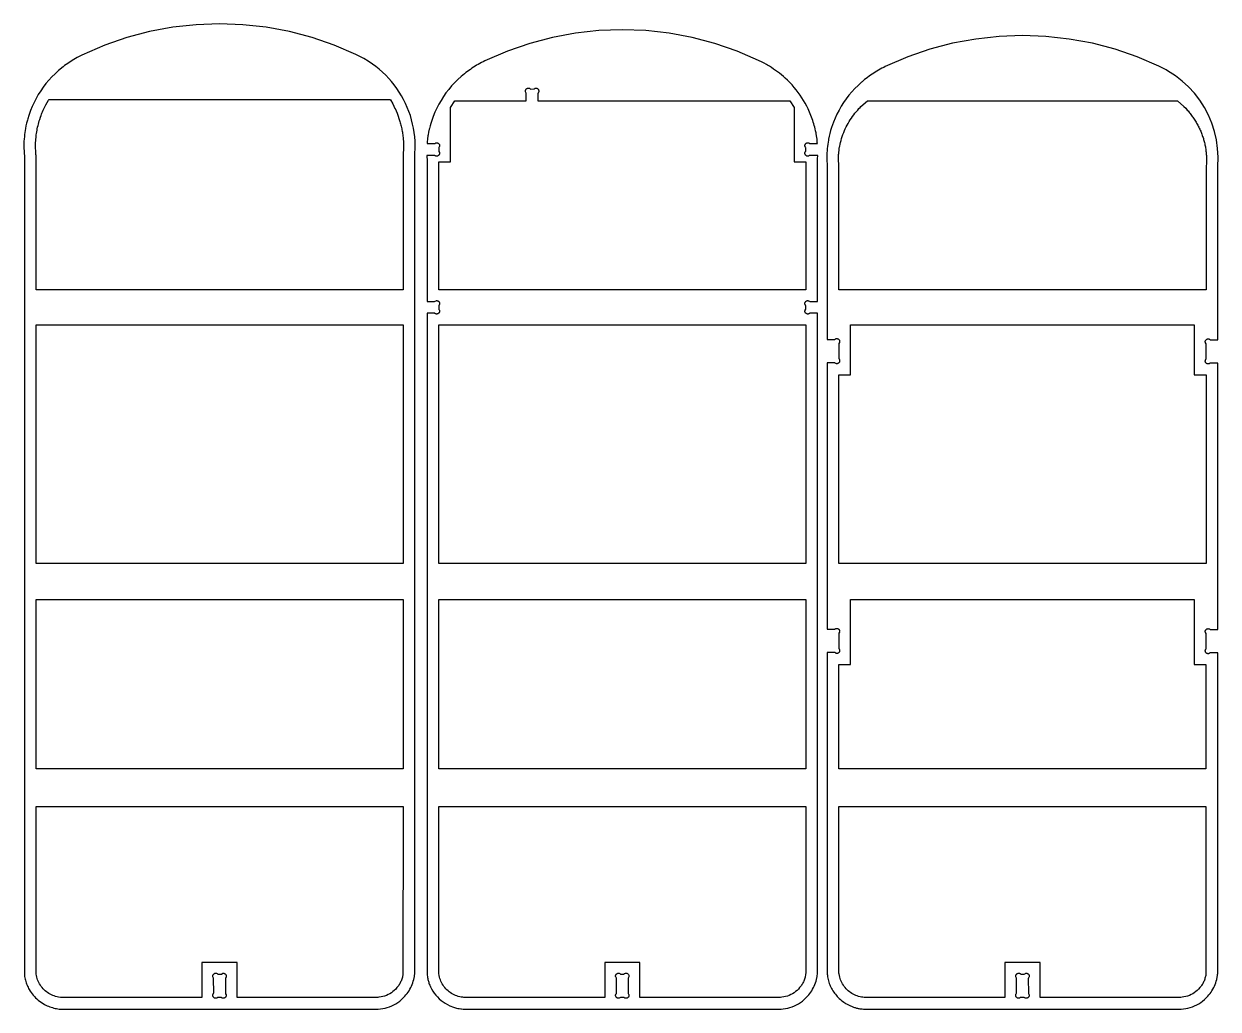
# Model space of a CAD drawing. Extents: x 104.9 to 190.6, y -82.9 to -13.6.
# Drawn here: x 165.07 to 190.56, y -82.93 to -61.9 of the extents above; entities that cross this region are included whole.
import ezdxf

# ---------------------------------------------------------------- set-up
doc = ezdxf.new("R2010")
doc.units = 0
doc.layers.add('SECTIONCUTEDGES', color=18, linetype='CONTINUOUS')

msp = doc.modelspace()

# ---------------------------------------------------------------- linework, layer by layer
at = {"layer": 'SECTIONCUTEDGES'}
for points in [[(165.675, -82.902), (165.703, -82.91), (165.732, -82.917), (165.762, -82.923), (165.791, -82.927), (165.821, -82.931), (165.852, -82.933), (172.631, -82.933), (172.676, -82.929), (172.726, -82.922), (172.775, -82.912), (172.823, -82.898), (172.87, -82.882), (172.917, -82.863), (172.962, -82.842), (173.005, -82.817), (173.048, -82.79), (173.088, -82.761), (173.127, -82.729), (173.163, -82.695), (173.198, -82.659), (173.222, -82.63), (173.245, -82.601), (173.267, -82.571), (173.287, -82.54), (173.306, -82.508), (173.323, -82.475), (173.339, -82.441), (173.354, -82.407), (173.367, -82.372), (173.378, -82.336), (173.388, -82.3), (173.401, -82.239), (173.404, -82.219), (173.408, -82.181), (173.409, -64.711), (173.411, -64.656), (173.417, -64.572), (173.418, -64.526), (173.418, -64.498), (173.415, -64.405), (173.408, -64.313), (173.397, -64.221), (173.382, -64.129), (173.364, -64.039), (173.341, -63.949), (173.315, -63.86), (173.284, -63.772), (173.25, -63.686), (173.213, -63.601), (173.171, -63.518), (173.127, -63.437), (173.078, -63.358), (173.027, -63.281), (172.972, -63.206), (172.914, -63.134), (172.853, -63.064), (172.789, -62.997), (172.722, -62.933), (172.652, -62.871), (172.58, -62.813), (172.505, -62.758), (172.417, -62.699), (172.321, -62.641), (172.282, -62.62), (172.222, -62.589), (172.152, -62.555), (171.691, -62.358), (171.218, -62.195), (170.733, -62.067), (170.24, -61.975), (169.742, -61.92), (169.242, -61.901), (168.741, -61.92), (168.243, -61.975), (167.75, -62.067), (167.265, -62.195), (166.792, -62.358), (166.303, -62.569), (166.246, -62.598), (166.202, -62.622), (166.167, -62.641), (166.133, -62.661), (166.099, -62.682), (166.066, -62.703), (166.032, -62.725), (166, -62.747), (165.967, -62.77), (165.935, -62.793), (165.904, -62.817), (165.872, -62.842), (165.834, -62.873), (165.804, -62.899), (165.731, -62.965), (165.663, -63.032), (165.598, -63.102), (165.537, -63.175), (165.479, -63.251), (165.424, -63.329), (165.373, -63.41), (165.326, -63.492), (165.282, -63.577), (165.242, -63.664), (165.206, -63.752), (165.169, -63.857), (165.147, -63.93), (165.139, -63.96), (165.124, -64.02), (165.11, -64.081), (165.1, -64.133), (165.092, -64.177), (165.086, -64.222), (165.08, -64.266), (165.075, -64.311), (165.071, -64.356), (165.067, -64.413), (165.066, -64.447), (165.065, -64.505), (165.066, -64.559), (165.069, -64.61), (165.073, -64.669), (165.075, -64.72), (165.075, -82.181), (165.076, -82.198), (165.078, -82.213), (165.081, -82.239), (165.086, -82.266), (165.091, -82.292), (165.098, -82.318), (165.105, -82.344), (165.113, -82.369), (165.122, -82.394), (165.132, -82.419), (165.142, -82.444), (165.154, -82.468), (165.166, -82.492), (165.179, -82.515), (165.199, -82.547), (165.219, -82.578), (165.242, -82.608), (165.265, -82.637), (165.29, -82.665), (165.316, -82.692), (165.343, -82.717), (165.372, -82.742), (165.401, -82.765), (165.431, -82.787), (165.463, -82.808), (165.495, -82.827), (165.521, -82.841), (165.535, -82.848), (165.562, -82.861), (165.59, -82.873), (165.618, -82.884), (165.646, -82.894)], [(174.297, -82.91), (174.33, -82.917), (174.358, -82.922), (174.395, -82.928), (174.405, -82.929), (174.442, -82.933), (174.448, -82.933), (181.228, -82.933), (181.273, -82.929), (181.322, -82.922), (181.371, -82.912), (181.419, -82.898), (181.467, -82.882), (181.513, -82.863), (181.558, -82.842), (181.602, -82.817), (181.644, -82.79), (181.685, -82.761), (181.723, -82.729), (181.76, -82.695), (181.794, -82.659), (181.819, -82.63), (181.842, -82.601), (181.863, -82.571), (181.883, -82.54), (181.902, -82.508), (181.92, -82.475), (181.936, -82.441), (181.95, -82.407), (181.963, -82.372), (181.975, -82.336), (181.984, -82.3), (181.997, -82.239), (182.001, -82.214), (182.005, -82.187), (182.005, -82.181), (182.005, -68.076), (182.005, -68.076), (181.844, -68.077), (181.842, -68.077), (181.841, -68.079), (181.837, -68.083), (181.831, -68.086), (181.828, -68.088), (181.822, -68.091), (181.816, -68.093), (181.813, -68.094), (181.806, -68.095), (181.799, -68.095), (181.796, -68.095), (181.789, -68.094), (181.782, -68.092), (181.776, -68.09), (181.77, -68.087), (181.767, -68.085), (181.76, -68.08), (181.757, -68.077), (181.753, -68.074), (181.751, -68.07), (181.748, -68.067), (181.745, -68.063), (181.743, -68.059), (181.741, -68.054), (181.74, -68.05), (181.739, -68.046), (181.738, -68.041), (181.737, -68.037), (181.737, -68.032), (181.738, -68.026), (181.738, -68.024), (181.74, -68.018), (181.743, -68.012), (181.754, -67.992), (181.756, -67.988), (181.756, -67.915), (181.755, -67.913), (181.753, -67.912), (181.749, -67.907), (181.747, -67.905), (181.744, -67.9), (181.743, -67.897), (181.74, -67.889), (181.739, -67.883), (181.738, -67.874), (181.738, -67.865), (181.739, -67.859), (181.74, -67.853), (181.742, -67.848), (181.745, -67.842), (181.748, -67.837), (181.751, -67.832), (181.755, -67.828), (181.759, -67.824), (181.764, -67.82), (181.769, -67.817), (181.774, -67.814), (181.78, -67.812), (181.788, -67.81), (181.791, -67.809), (181.797, -67.809), (181.802, -67.809), (181.808, -67.81), (181.814, -67.812), (181.835, -67.823), (181.843, -67.827), (182.005, -67.827), (182.005, -67.827), (182.005, -64.816), (182.007, -64.782), (182.011, -64.708), (181.843, -64.708), (181.837, -64.71), (181.814, -64.722), (181.808, -64.724), (181.802, -64.725), (181.8, -64.726), (181.794, -64.726), (181.788, -64.725), (181.78, -64.723), (181.774, -64.72), (181.769, -64.718), (181.764, -64.714), (181.759, -64.711), (181.755, -64.707), (181.751, -64.702), (181.748, -64.697), (181.745, -64.692), (181.742, -64.687), (181.74, -64.681), (181.738, -64.672), (181.738, -64.663), (181.738, -64.657), (181.739, -64.648), (181.742, -64.639), (181.743, -64.636), (181.746, -64.631), (181.751, -64.625), (181.755, -64.62), (181.756, -64.619), (181.755, -64.545), (181.753, -64.539), (181.742, -64.521), (181.74, -64.515), (181.738, -64.511), (181.737, -64.504), (181.737, -64.5), (181.738, -64.493), (181.739, -64.489), (181.74, -64.484), (181.742, -64.48), (181.743, -64.476), (181.745, -64.472), (181.748, -64.468), (181.751, -64.464), (181.754, -64.461), (181.757, -64.457), (181.76, -64.454), (181.764, -64.451), (181.77, -64.448), (181.773, -64.446), (181.779, -64.443), (181.786, -64.442), (181.792, -64.44), (181.799, -64.44), (181.806, -64.44), (181.813, -64.441), (181.819, -64.443), (181.825, -64.445), (181.831, -64.448), (181.837, -64.452), (181.843, -64.457), (181.844, -64.458), (182.004, -64.458), (182.002, -64.434), (181.996, -64.363), (181.991, -64.328), (181.985, -64.288), (181.978, -64.244), (181.976, -64.23), (181.967, -64.187), (181.957, -64.145), (181.948, -64.108), (181.938, -64.071), (181.927, -64.035), (181.916, -63.999), (181.904, -63.963), (181.892, -63.927), (181.879, -63.892), (181.866, -63.856), (181.851, -63.821), (181.837, -63.786), (181.821, -63.752), (181.805, -63.718), (181.775, -63.656), (181.742, -63.595), (181.708, -63.535), (181.671, -63.477), (181.633, -63.42), (181.593, -63.364), (181.551, -63.309), (181.507, -63.256), (181.462, -63.204), (181.415, -63.154), (181.366, -63.106), (181.316, -63.058), (181.277, -63.024), (181.237, -62.99), (181.196, -62.957), (181.155, -62.926), (181.113, -62.895), (181.07, -62.865), (181.026, -62.836), (180.982, -62.807), (180.937, -62.78), (180.915, -62.767), (180.869, -62.742), (180.823, -62.717), (180.748, -62.68), (180.288, -62.483), (179.814, -62.32), (179.329, -62.192), (178.837, -62.1), (178.339, -62.045), (177.838, -62.026), (177.337, -62.045), (176.839, -62.1), (176.347, -62.192), (175.862, -62.32), (175.388, -62.483), (174.902, -62.692), (174.866, -62.71), (174.833, -62.728), (174.798, -62.746), (174.764, -62.766), (174.729, -62.786), (174.696, -62.806), (174.662, -62.828), (174.629, -62.849), (174.596, -62.872), (174.564, -62.895), (174.532, -62.918), (174.5, -62.942), (174.469, -62.966), (174.436, -62.993), (174.398, -63.026), (174.327, -63.09), (174.26, -63.157), (174.195, -63.227), (174.133, -63.3), (174.075, -63.376), (174.021, -63.454), (173.97, -63.534), (173.922, -63.617), (173.878, -63.702), (173.839, -63.789), (173.803, -63.877), (173.771, -63.967), (173.751, -64.029), (173.737, -64.079), (173.722, -64.137), (173.718, -64.152), (173.705, -64.21), (173.694, -64.271), (173.691, -64.29), (173.681, -64.356), (173.674, -64.428), (173.672, -64.458), (173.836, -64.457), (173.862, -64.443), (173.868, -64.441), (173.874, -64.44), (173.879, -64.44), (173.882, -64.44), (173.888, -64.441), (173.896, -64.443), (173.902, -64.445), (173.907, -64.448), (173.912, -64.451), (173.917, -64.455), (173.921, -64.459), (173.925, -64.463), (173.928, -64.468), (173.931, -64.473), (173.934, -64.479), (173.936, -64.484), (173.938, -64.493), (173.938, -64.496), (173.938, -64.505), (173.937, -64.515), (173.936, -64.521), (173.933, -64.529), (173.926, -64.54), (173.921, -64.545), (173.92, -64.546), (173.92, -64.62), (173.923, -64.626), (173.935, -64.647), (173.937, -64.653), (173.938, -64.659), (173.939, -64.666), (173.938, -64.672), (173.937, -64.677), (173.936, -64.681), (173.934, -64.686), (173.933, -64.69), (173.931, -64.694), (173.928, -64.698), (173.925, -64.701), (173.922, -64.705), (173.919, -64.708), (173.916, -64.711), (173.912, -64.714), (173.906, -64.718), (173.9, -64.721), (173.894, -64.723), (173.887, -64.725), (173.88, -64.726), (173.873, -64.726), (173.867, -64.725), (173.86, -64.724), (173.857, -64.723), (173.851, -64.721), (173.845, -64.718), (173.839, -64.714), (173.836, -64.711), (173.834, -64.709), (173.832, -64.708), (173.665, -64.708), (173.671, -64.834), (173.671, -64.845), (173.671, -67.827), (173.832, -67.827), (173.834, -67.827), (173.843, -67.822), (173.863, -67.812), (173.868, -67.81), (173.874, -67.809), (173.877, -67.809), (173.883, -67.809), (173.888, -67.81), (173.897, -67.812), (173.902, -67.814), (173.907, -67.817), (173.912, -67.82), (173.917, -67.824), (173.921, -67.828), (173.925, -67.832), (173.929, -67.837), (173.932, -67.842), (173.934, -67.848), (173.936, -67.853), (173.938, -67.862), (173.939, -67.868), (173.938, -67.877), (173.938, -67.883), (173.935, -67.892), (173.934, -67.895), (173.932, -67.901), (173.93, -67.904), (173.924, -67.912), (173.922, -67.913), (173.921, -67.915), (173.921, -67.989), (173.924, -67.995), (173.935, -68.016), (173.937, -68.02), (173.938, -68.026), (173.939, -68.03), (173.939, -68.034), (173.938, -68.041), (173.937, -68.046), (173.936, -68.05), (173.935, -68.054), (173.933, -68.059), (173.931, -68.063), (173.928, -68.067), (173.926, -68.07), (173.923, -68.074), (173.92, -68.077), (173.916, -68.08), (173.913, -68.083), (173.907, -68.087), (173.901, -68.09), (173.894, -68.092), (173.891, -68.093), (173.884, -68.094), (173.877, -68.095), (173.874, -68.095), (173.867, -68.094), (173.86, -68.093), (173.857, -68.092), (173.851, -68.09), (173.848, -68.088), (173.842, -68.085), (173.837, -68.08), (173.834, -68.078), (173.832, -68.076), (173.671, -68.076), (173.671, -82.187), (173.674, -82.211), (173.678, -82.237), (173.681, -82.258), (173.685, -82.279), (173.689, -82.299), (173.695, -82.32), (173.7, -82.34), (173.706, -82.36), (173.713, -82.38), (173.72, -82.4), (173.728, -82.42), (173.737, -82.439), (173.745, -82.459), (173.768, -82.502), (173.796, -82.548), (173.826, -82.592), (173.859, -82.635), (173.895, -82.674), (173.933, -82.712), (173.974, -82.747), (174.016, -82.779), (174.061, -82.809), (174.108, -82.836), (174.156, -82.86), (174.234, -82.891), (174.26, -82.899)], [(182.826, -82.906), (182.842, -82.91), (182.859, -82.914), (182.875, -82.917), (182.892, -82.921), (182.908, -82.924), (182.925, -82.926), (182.942, -82.929), (182.959, -82.93), (182.987, -82.933), (189.772, -82.933), (189.816, -82.929), (189.866, -82.922), (189.915, -82.912), (189.963, -82.898), (190.011, -82.882), (190.057, -82.863), (190.102, -82.842), (190.146, -82.817), (190.188, -82.79), (190.228, -82.761), (190.267, -82.729), (190.304, -82.695), (190.338, -82.659), (190.362, -82.63), (190.385, -82.601), (190.407, -82.571), (190.427, -82.54), (190.446, -82.508), (190.464, -82.475), (190.479, -82.441), (190.494, -82.407), (190.507, -82.372), (190.518, -82.336), (190.528, -82.3), (190.538, -82.254), (190.544, -82.219), (190.548, -82.189), (190.549, -82.181), (190.549, -75.329), (190.39, -75.329), (190.388, -75.329), (190.365, -75.342), (190.361, -75.344), (190.356, -75.346), (190.349, -75.347), (190.341, -75.347), (190.337, -75.346), (190.331, -75.345), (190.325, -75.343), (190.319, -75.341), (190.313, -75.338), (190.306, -75.332), (190.302, -75.329), (190.297, -75.323), (190.294, -75.318), (190.291, -75.313), (190.288, -75.307), (190.286, -75.301), (190.285, -75.295), (190.284, -75.289), (190.284, -75.283), (190.285, -75.277), (190.286, -75.271), (190.289, -75.261), (190.292, -75.253), (190.297, -75.246), (190.301, -75.243), (190.302, -75.241), (190.302, -74.918), (190.301, -74.915), (190.288, -74.891), (190.286, -74.887), (190.285, -74.88), (190.284, -74.876), (190.284, -74.872), (190.285, -74.865), (190.285, -74.861), (190.287, -74.856), (190.288, -74.852), (190.29, -74.848), (190.292, -74.843), (190.294, -74.84), (190.297, -74.836), (190.3, -74.832), (190.303, -74.829), (190.307, -74.826), (190.313, -74.821), (190.319, -74.818), (190.326, -74.815), (190.332, -74.813), (190.335, -74.813), (190.342, -74.812), (190.349, -74.811), (190.353, -74.812), (190.359, -74.813), (190.366, -74.814), (190.372, -74.817), (190.378, -74.82), (190.381, -74.822), (190.387, -74.827), (190.389, -74.829), (190.391, -74.83), (190.549, -74.83), (190.549, -69.143), (190.39, -69.143), (190.387, -69.144), (190.365, -69.156), (190.357, -69.16), (190.351, -69.161), (190.341, -69.161), (190.334, -69.16), (190.331, -69.16), (190.325, -69.158), (190.322, -69.156), (190.316, -69.154), (190.31, -69.15), (190.306, -69.146), (190.302, -69.143), (190.297, -69.137), (190.294, -69.132), (190.291, -69.127), (190.288, -69.122), (190.286, -69.116), (190.285, -69.11), (190.284, -69.104), (190.284, -69.098), (190.285, -69.092), (190.286, -69.086), (190.287, -69.08), (190.29, -69.072), (190.294, -69.065), (190.297, -69.06), (190.302, -69.056), (190.302, -69.056), (190.302, -68.732), (190.301, -68.729), (190.29, -68.709), (190.287, -68.703), (190.286, -68.699), (190.284, -68.693), (190.284, -68.691), (190.284, -68.684), (190.285, -68.68), (190.285, -68.675), (190.287, -68.671), (190.288, -68.666), (190.29, -68.662), (190.292, -68.658), (190.294, -68.654), (190.297, -68.65), (190.302, -68.644), (190.307, -68.64), (190.31, -68.638), (190.316, -68.634), (190.322, -68.631), (190.326, -68.63), (190.332, -68.628), (190.339, -68.626), (190.346, -68.626), (190.353, -68.626), (190.359, -68.627), (190.362, -68.628), (190.369, -68.63), (190.375, -68.633), (190.381, -68.636), (190.386, -68.64), (190.388, -68.643), (190.39, -68.644), (190.39, -68.644), (190.549, -68.644), (190.549, -64.961), (190.549, -64.943), (190.552, -64.881), (190.557, -64.819), (190.558, -64.775), (190.558, -64.748), (190.548, -64.562), (190.523, -64.379), (190.481, -64.198), (190.425, -64.021), (190.353, -63.85), (190.267, -63.686), (190.167, -63.53), (190.054, -63.383), (189.929, -63.246), (189.792, -63.121), (189.646, -63.007), (189.479, -62.901), (189.447, -62.883), (189.363, -62.839), (189.292, -62.805), (188.832, -62.607), (188.358, -62.444), (187.873, -62.316), (187.381, -62.225), (186.883, -62.169), (186.382, -62.151), (185.881, -62.169), (185.383, -62.225), (184.89, -62.316), (184.406, -62.444), (183.932, -62.607), (183.452, -62.814), (183.419, -62.83), (183.382, -62.85), (183.342, -62.871), (183.307, -62.891), (183.273, -62.911), (183.239, -62.931), (183.206, -62.952), (183.173, -62.974), (183.14, -62.996), (183.107, -63.019), (183.075, -63.043), (183.044, -63.067), (183.013, -63.091), (182.958, -63.136), (182.948, -63.144), (182.871, -63.214), (182.803, -63.282), (182.739, -63.352), (182.677, -63.425), (182.619, -63.5), (182.564, -63.579), (182.513, -63.659), (182.466, -63.742), (182.422, -63.827), (182.382, -63.913), (182.346, -64.002), (182.307, -64.113), (182.287, -64.179), (182.271, -64.239), (182.257, -64.3), (182.244, -64.361), (182.24, -64.383), (182.233, -64.427), (182.226, -64.471), (182.22, -64.516), (182.215, -64.56), (182.211, -64.605), (182.208, -64.662), (182.207, -64.685), (182.205, -64.743), (182.206, -64.775), (182.207, -64.817), (182.208, -64.843), (182.211, -64.876), (182.214, -64.936), (182.215, -64.97), (182.215, -68.639), (182.373, -68.638), (182.375, -68.637), (182.377, -68.635), (182.38, -68.632), (182.386, -68.629), (182.392, -68.625), (182.395, -68.624), (182.401, -68.622), (182.408, -68.621), (182.414, -68.62), (182.418, -68.62), (182.425, -68.621), (182.431, -68.622), (182.438, -68.624), (182.441, -68.625), (182.447, -68.628), (182.453, -68.632), (182.457, -68.635), (182.461, -68.639), (182.466, -68.645), (182.469, -68.648), (182.471, -68.652), (182.474, -68.656), (182.475, -68.661), (182.477, -68.665), (182.478, -68.669), (182.479, -68.674), (182.479, -68.678), (182.479, -68.685), (182.479, -68.689), (182.477, -68.695), (182.475, -68.701), (182.462, -68.724), (182.461, -68.727), (182.461, -69.049), (182.462, -69.051), (182.465, -69.053), (182.467, -69.055), (182.47, -69.059), (182.473, -69.065), (182.475, -69.07), (182.478, -69.08), (182.479, -69.086), (182.479, -69.092), (182.479, -69.098), (182.478, -69.104), (182.477, -69.11), (182.475, -69.116), (182.473, -69.121), (182.47, -69.127), (182.466, -69.132), (182.461, -69.137), (182.458, -69.141), (182.45, -69.146), (182.445, -69.149), (182.442, -69.151), (182.436, -69.153), (182.429, -69.155), (182.423, -69.155), (182.416, -69.156), (182.413, -69.155), (182.404, -69.154), (182.398, -69.151), (182.382, -69.141), (182.376, -69.138), (182.374, -69.138), (182.215, -69.137), (182.215, -74.824), (182.373, -74.824), (182.374, -74.824), (182.377, -74.82), (182.383, -74.816), (182.389, -74.812), (182.395, -74.81), (182.401, -74.808), (182.408, -74.806), (182.414, -74.806), (182.418, -74.806), (182.425, -74.806), (182.431, -74.808), (182.438, -74.81), (182.444, -74.812), (182.45, -74.816), (182.457, -74.82), (182.461, -74.824), (182.466, -74.83), (182.469, -74.834), (182.471, -74.838), (182.474, -74.842), (182.475, -74.846), (182.477, -74.85), (182.478, -74.855), (182.479, -74.859), (182.48, -74.866), (182.479, -74.873), (182.478, -74.877), (182.477, -74.883), (182.475, -74.887), (182.464, -74.905), (182.462, -74.91), (182.461, -74.912), (182.461, -75.235), (182.462, -75.236), (182.464, -75.238), (182.467, -75.241), (182.47, -75.246), (182.476, -75.259), (182.478, -75.265), (182.479, -75.271), (182.479, -75.278), (182.479, -75.284), (182.478, -75.29), (182.477, -75.296), (182.475, -75.301), (182.473, -75.307), (182.47, -75.312), (182.466, -75.317), (182.461, -75.323), (182.458, -75.326), (182.45, -75.332), (182.445, -75.335), (182.439, -75.338), (182.433, -75.339), (182.426, -75.341), (182.42, -75.341), (182.411, -75.341), (182.403, -75.339), (182.401, -75.338), (182.377, -75.324), (182.373, -75.323), (182.215, -75.323), (182.216, -82.19), (182.217, -82.207), (182.222, -82.242), (182.227, -82.271), (182.233, -82.3), (182.241, -82.328), (182.249, -82.356), (182.258, -82.384), (182.269, -82.412), (182.28, -82.439), (182.293, -82.466), (182.306, -82.492), (182.32, -82.517), (182.336, -82.542), (182.353, -82.568), (182.37, -82.593), (182.389, -82.617), (182.409, -82.641), (182.429, -82.663), (182.45, -82.686), (182.472, -82.707), (182.495, -82.727), (182.518, -82.747), (182.542, -82.766), (182.567, -82.784), (182.592, -82.801), (182.607, -82.81), (182.622, -82.819), (182.636, -82.827), (182.651, -82.836), (182.667, -82.844), (182.682, -82.851), (182.698, -82.859), (182.713, -82.866), (182.729, -82.872), (182.745, -82.879), (182.761, -82.885), (182.777, -82.891), (182.793, -82.896), (182.81, -82.901)], [(173.921, -67.58), (173.921, -64.847), (174.17, -64.847), (174.17, -63.685), (174.263, -63.541), (175.79, -63.541), (175.789, -63.379), (175.789, -63.377), (175.775, -63.352), (175.773, -63.348), (175.772, -63.342), (175.771, -63.336), (175.771, -63.331), (175.772, -63.327), (175.773, -63.322), (175.774, -63.318), (175.775, -63.313), (175.777, -63.309), (175.779, -63.305), (175.782, -63.301), (175.784, -63.298), (175.787, -63.294), (175.79, -63.291), (175.794, -63.288), (175.8, -63.283), (175.806, -63.28), (175.81, -63.278), (175.816, -63.276), (175.823, -63.274), (175.829, -63.273), (175.836, -63.273), (175.843, -63.274), (175.85, -63.275), (175.856, -63.277), (175.862, -63.28), (175.868, -63.283), (175.875, -63.289), (175.876, -63.29), (175.878, -63.292), (175.951, -63.291), (175.955, -63.29), (175.978, -63.277), (175.984, -63.275), (175.991, -63.273), (175.995, -63.273), (175.999, -63.273), (176.004, -63.274), (176.008, -63.275), (176.013, -63.276), (176.017, -63.277), (176.021, -63.279), (176.025, -63.281), (176.029, -63.284), (176.033, -63.286), (176.036, -63.289), (176.04, -63.292), (176.043, -63.296), (176.048, -63.302), (176.051, -63.308), (176.054, -63.315), (176.056, -63.321), (176.057, -63.328), (176.057, -63.331), (176.057, -63.338), (176.057, -63.345), (176.055, -63.352), (176.053, -63.358), (176.052, -63.361), (176.049, -63.367), (176.045, -63.373), (176.042, -63.376), (176.041, -63.377), (176.039, -63.38), (176.039, -63.541), (181.413, -63.541), (181.506, -63.685), (181.506, -64.847), (181.756, -64.847), (181.756, -67.581)], [(165.324, -67.58), (165.324, -64.714), (165.323, -64.689), (165.319, -64.63), (165.317, -64.597), (165.315, -64.572), (165.314, -64.522), (165.314, -64.486), (165.315, -64.45), (165.316, -64.432), (165.318, -64.396), (165.32, -64.36), (165.324, -64.324), (165.33, -64.272), (165.334, -64.239), (165.34, -64.205), (165.346, -64.172), (165.352, -64.139), (165.359, -64.105), (165.367, -64.072), (165.375, -64.039), (165.384, -64.007), (165.393, -63.974), (165.403, -63.942), (165.42, -63.893), (165.432, -63.859), (165.444, -63.826), (165.451, -63.81), (165.464, -63.777), (165.478, -63.745), (165.499, -63.7), (165.511, -63.675), (165.536, -63.626), (165.563, -63.577), (165.591, -63.528), (165.595, -63.521), (165.599, -63.516), (165.602, -63.514), (165.603, -63.514), (172.88, -63.514), (172.882, -63.515), (172.887, -63.52), (172.891, -63.526), (172.938, -63.609), (172.962, -63.657), (172.986, -63.705), (173.002, -63.739), (173.012, -63.761), (173.03, -63.805), (173.039, -63.828), (173.056, -63.873), (173.072, -63.918), (173.079, -63.941), (173.093, -63.987), (173.1, -64.012), (173.107, -64.037), (173.114, -64.063), (173.12, -64.088), (173.125, -64.114), (173.131, -64.139), (173.136, -64.165), (173.141, -64.191), (173.145, -64.216), (173.149, -64.242), (173.153, -64.268), (173.156, -64.294), (173.16, -64.332), (173.163, -64.37), (173.166, -64.408), (173.167, -64.427), (173.168, -64.465), (173.169, -64.503), (173.169, -64.547), (173.166, -64.596), (173.162, -64.646), (173.161, -64.679), (173.159, -64.72), (173.159, -67.58)], [(182.464, -67.58), (182.464, -64.97), (182.463, -64.924), (182.461, -64.901), (182.459, -64.878), (182.455, -64.839), (182.454, -64.801), (182.455, -64.743), (182.458, -64.69), (182.459, -64.669), (182.462, -64.64), (182.466, -64.602), (182.471, -64.565), (182.477, -64.527), (182.481, -64.509), (182.488, -64.472), (182.496, -64.435), (182.508, -64.391), (182.52, -64.348), (182.534, -64.306), (182.549, -64.263), (182.565, -64.222), (182.583, -64.18), (182.6, -64.141), (182.619, -64.102), (182.639, -64.064), (182.66, -64.026), (182.682, -63.988), (182.705, -63.951), (182.729, -63.915), (182.753, -63.88), (182.779, -63.845), (182.805, -63.81), (182.833, -63.777), (182.864, -63.74), (182.891, -63.711), (182.914, -63.686), (182.933, -63.667), (183.072, -63.541), (189.692, -63.541), (189.829, -63.666), (189.867, -63.704), (189.883, -63.722), (189.9, -63.74), (189.916, -63.759), (189.932, -63.778), (189.947, -63.797), (189.962, -63.816), (189.977, -63.835), (189.992, -63.855), (190.007, -63.875), (190.021, -63.895), (190.035, -63.915), (190.048, -63.936), (190.061, -63.956), (190.074, -63.977), (190.087, -63.998), (190.099, -64.019), (190.111, -64.041), (190.123, -64.062), (190.134, -64.084), (190.146, -64.106), (190.156, -64.128), (190.167, -64.15), (190.177, -64.172), (190.187, -64.194), (190.196, -64.216), (190.204, -64.237), (190.213, -64.259), (190.221, -64.281), (190.228, -64.303), (190.236, -64.325), (190.243, -64.347), (190.249, -64.369), (190.256, -64.392), (190.261, -64.414), (190.267, -64.437), (190.272, -64.459), (190.277, -64.482), (190.282, -64.505), (190.286, -64.528), (190.29, -64.55), (190.293, -64.573), (190.297, -64.596), (190.299, -64.619), (190.302, -64.642), (190.304, -64.666), (190.306, -64.689), (190.307, -64.712), (190.309, -64.748), (190.309, -64.793), (190.307, -64.85), (190.3, -64.964), (190.3, -67.58)], [(165.324, -73.418), (165.324, -68.323), (173.159, -68.323), (173.159, -73.418)], [(173.921, -73.418), (173.921, -68.323), (181.756, -68.323), (181.756, -73.418)], [(182.464, -73.418), (182.464, -69.393), (182.714, -69.393), (182.714, -68.323), (190.05, -68.323), (190.05, -69.393), (190.3, -69.393), (190.3, -73.418)], [(165.324, -77.804), (165.324, -74.188), (173.159, -74.188), (173.159, -77.804)], [(173.921, -77.804), (173.921, -74.188), (181.756, -74.188), (181.756, -77.804)], [(182.464, -77.804), (182.464, -75.578), (182.714, -75.578), (182.714, -74.188), (190.05, -74.188), (190.05, -75.578), (190.299, -75.578), (190.299, -77.804)], [(165.743, -82.662), (165.713, -82.653), (165.683, -82.641), (165.654, -82.629), (165.626, -82.614), (165.598, -82.598), (165.572, -82.581), (165.546, -82.562), (165.522, -82.542), (165.499, -82.521), (165.476, -82.498), (165.455, -82.474), (165.436, -82.449), (165.418, -82.423), (165.401, -82.396), (165.385, -82.368), (165.372, -82.339), (165.359, -82.309), (165.349, -82.279), (165.34, -82.249), (165.332, -82.218), (165.326, -82.184), (165.324, -82.161), (165.324, -78.61), (173.159, -78.61), (173.158, -82.17), (173.156, -82.193), (173.154, -82.202), (173.148, -82.234), (173.144, -82.254), (173.138, -82.275), (173.132, -82.295), (173.124, -82.315), (173.116, -82.334), (173.108, -82.353), (173.098, -82.372), (173.088, -82.391), (173.078, -82.409), (173.066, -82.426), (173.054, -82.444), (173.029, -82.475), (173.002, -82.505), (172.973, -82.533), (172.942, -82.559), (172.91, -82.582), (172.876, -82.604), (172.84, -82.623), (172.804, -82.64), (172.766, -82.654), (172.728, -82.665), (172.689, -82.674), (172.642, -82.681), (172.621, -82.683), (169.616, -82.684), (169.616, -81.935), (168.867, -81.935), (168.867, -82.684), (165.861, -82.683), (165.844, -82.682), (165.804, -82.676), (165.773, -82.67)], [(174.401, -82.676), (174.37, -82.67), (174.339, -82.662), (174.309, -82.653), (174.279, -82.641), (174.251, -82.629), (174.222, -82.614), (174.195, -82.598), (174.168, -82.581), (174.143, -82.562), (174.119, -82.542), (174.095, -82.521), (174.073, -82.498), (174.052, -82.474), (174.032, -82.449), (174.014, -82.423), (173.997, -82.396), (173.982, -82.368), (173.968, -82.339), (173.956, -82.309), (173.945, -82.279), (173.936, -82.249), (173.929, -82.218), (173.922, -82.175), (173.921, -82.161), (173.921, -78.61), (181.756, -78.61), (181.755, -82.17), (181.753, -82.185), (181.75, -82.207), (181.745, -82.234), (181.74, -82.254), (181.734, -82.275), (181.728, -82.295), (181.721, -82.315), (181.713, -82.334), (181.704, -82.353), (181.695, -82.372), (181.685, -82.391), (181.674, -82.409), (181.662, -82.426), (181.65, -82.444), (181.625, -82.475), (181.598, -82.505), (181.569, -82.533), (181.539, -82.559), (181.506, -82.582), (181.472, -82.604), (181.437, -82.623), (181.4, -82.64), (181.363, -82.654), (181.324, -82.665), (181.285, -82.674), (181.242, -82.681), (181.219, -82.683), (181.212, -82.684), (178.212, -82.684), (178.212, -81.935), (177.464, -81.935), (177.464, -82.684), (174.458, -82.683), (174.434, -82.681)], [(182.999, -82.683), (182.976, -82.681), (182.945, -82.676), (182.914, -82.67), (182.883, -82.662), (182.853, -82.653), (182.823, -82.641), (182.794, -82.629), (182.766, -82.614), (182.739, -82.598), (182.712, -82.581), (182.687, -82.562), (182.662, -82.542), (182.639, -82.521), (182.617, -82.498), (182.596, -82.474), (182.576, -82.449), (182.558, -82.423), (182.541, -82.396), (182.526, -82.368), (182.512, -82.339), (182.5, -82.309), (182.489, -82.279), (182.48, -82.249), (182.473, -82.218), (182.466, -82.178), (182.465, -82.171), (182.464, -82.161), (182.464, -78.61), (190.299, -78.61), (190.299, -82.164), (190.293, -82.213), (190.289, -82.234), (190.284, -82.254), (190.278, -82.275), (190.272, -82.295), (190.265, -82.315), (190.257, -82.334), (190.248, -82.353), (190.239, -82.372), (190.229, -82.391), (190.218, -82.409), (190.206, -82.426), (190.194, -82.444), (190.169, -82.475), (190.142, -82.505), (190.113, -82.533), (190.082, -82.559), (190.05, -82.582), (190.016, -82.604), (189.981, -82.623), (189.944, -82.64), (189.906, -82.654), (189.868, -82.665), (189.829, -82.674), (189.789, -82.681), (189.76, -82.684), (186.756, -82.684), (186.756, -81.935), (186.008, -81.935), (186.008, -82.684)], [(169.142, -82.699), (169.134, -82.696), (169.126, -82.692), (169.12, -82.686), (169.114, -82.68), (169.109, -82.674), (169.106, -82.668), (169.103, -82.661), (169.1, -82.654), (169.099, -82.647), (169.098, -82.64), (169.099, -82.633), (169.1, -82.626), (169.101, -82.622), (169.103, -82.615), (169.106, -82.609), (169.11, -82.603), (169.113, -82.6), (169.116, -82.596), (169.117, -82.596), (169.116, -82.272), (169.116, -82.27), (169.102, -82.243), (169.1, -82.237), (169.099, -82.231), (169.099, -82.226), (169.099, -82.22), (169.099, -82.217), (169.102, -82.209), (169.104, -82.203), (169.107, -82.198), (169.11, -82.193), (169.114, -82.188), (169.118, -82.184), (169.122, -82.18), (169.127, -82.177), (169.132, -82.174), (169.137, -82.171), (169.143, -82.169), (169.152, -82.167), (169.161, -82.167), (169.167, -82.167), (169.176, -82.168), (169.189, -82.173), (169.2, -82.18), (169.202, -82.182), (169.203, -82.184), (169.205, -82.185), (169.278, -82.185), (169.281, -82.184), (169.305, -82.17), (169.307, -82.169), (169.314, -82.167), (169.32, -82.166), (169.324, -82.166), (169.331, -82.167), (169.335, -82.168), (169.34, -82.169), (169.344, -82.171), (169.348, -82.172), (169.353, -82.175), (169.356, -82.177), (169.36, -82.18), (169.364, -82.183), (169.367, -82.186), (169.37, -82.189), (169.375, -82.196), (169.378, -82.202), (169.381, -82.208), (169.383, -82.215), (169.384, -82.221), (169.384, -82.225), (169.385, -82.232), (169.384, -82.238), (169.383, -82.245), (169.382, -82.248), (169.379, -82.254), (169.376, -82.26), (169.373, -82.266), (169.37, -82.269), (169.366, -82.272), (169.366, -82.273), (169.367, -82.597), (169.37, -82.605), (169.381, -82.626), (169.382, -82.629), (169.383, -82.634), (169.384, -82.64), (169.384, -82.646), (169.384, -82.651), (169.381, -82.66), (169.379, -82.665), (169.376, -82.671), (169.373, -82.676), (169.369, -82.68), (169.365, -82.685), (169.361, -82.688), (169.356, -82.692), (169.351, -82.695), (169.346, -82.697), (169.34, -82.699), (169.331, -82.701), (169.328, -82.702), (169.319, -82.702), (169.31, -82.701), (169.301, -82.698), (169.29, -82.693), (169.281, -82.687), (169.279, -82.684), (169.278, -82.684), (169.205, -82.684), (169.203, -82.684), (169.198, -82.687), (169.181, -82.696), (169.174, -82.7), (169.167, -82.702), (169.159, -82.702), (169.15, -82.701)], [(177.746, -82.701), (177.738, -82.699), (177.729, -82.695), (177.722, -82.691), (177.715, -82.685), (177.708, -82.678), (177.706, -82.674), (177.701, -82.667), (177.698, -82.658), (177.696, -82.649), (177.695, -82.64), (177.695, -82.633), (177.696, -82.626), (177.698, -82.62), (177.699, -82.617), (177.702, -82.611), (177.705, -82.605), (177.712, -82.598), (177.713, -82.595), (177.713, -82.273), (177.712, -82.27), (177.707, -82.259), (177.7, -82.245), (177.698, -82.24), (177.696, -82.234), (177.695, -82.229), (177.695, -82.223), (177.696, -82.217), (177.698, -82.209), (177.7, -82.203), (177.703, -82.198), (177.706, -82.193), (177.71, -82.188), (177.714, -82.184), (177.719, -82.18), (177.723, -82.177), (177.729, -82.174), (177.734, -82.171), (177.74, -82.169), (177.748, -82.167), (177.758, -82.167), (177.767, -82.167), (177.776, -82.169), (177.784, -82.172), (177.792, -82.177), (177.798, -82.182), (177.799, -82.183), (177.801, -82.185), (177.875, -82.184), (177.877, -82.183), (177.879, -82.181), (177.889, -82.174), (177.891, -82.173), (177.906, -82.168), (177.922, -82.167), (177.937, -82.169), (177.951, -82.176), (177.963, -82.185), (177.972, -82.197), (177.978, -82.211), (177.981, -82.226), (177.98, -82.241), (177.975, -82.256), (177.965, -82.27), (177.964, -82.271), (177.963, -82.273), (177.963, -82.596), (177.964, -82.598), (177.97, -82.612), (177.976, -82.623), (177.978, -82.629), (177.98, -82.634), (177.981, -82.64), (177.981, -82.646), (177.98, -82.651), (177.978, -82.66), (177.976, -82.665), (177.973, -82.671), (177.97, -82.676), (177.966, -82.68), (177.962, -82.685), (177.957, -82.688), (177.953, -82.692), (177.947, -82.695), (177.942, -82.697), (177.936, -82.699), (177.928, -82.701), (177.918, -82.702), (177.912, -82.702), (177.903, -82.7), (177.892, -82.696), (177.889, -82.695), (177.88, -82.689), (177.877, -82.686), (177.876, -82.684), (177.874, -82.684), (177.801, -82.684), (177.789, -82.689), (177.772, -82.698), (177.764, -82.701), (177.757, -82.702), (177.754, -82.702)], [(186.289, -82.701), (186.283, -82.699), (186.276, -82.697), (186.271, -82.694), (186.265, -82.691), (186.26, -82.687), (186.256, -82.683), (186.252, -82.678), (186.248, -82.673), (186.245, -82.668), (186.243, -82.662), (186.241, -82.656), (186.24, -82.65), (186.239, -82.644), (186.239, -82.638), (186.239, -82.632), (186.242, -82.619), (186.243, -82.616), (186.249, -82.605), (186.257, -82.596), (186.257, -82.595), (186.257, -82.272), (186.256, -82.27), (186.242, -82.246), (186.24, -82.24), (186.239, -82.233), (186.239, -82.227), (186.239, -82.22), (186.24, -82.216), (186.241, -82.211), (186.243, -82.207), (186.245, -82.203), (186.247, -82.199), (186.249, -82.195), (186.252, -82.191), (186.255, -82.187), (186.258, -82.184), (186.261, -82.181), (186.268, -82.176), (186.274, -82.173), (186.28, -82.17), (186.283, -82.169), (186.29, -82.168), (186.294, -82.167), (186.3, -82.166), (186.307, -82.167), (186.314, -82.168), (186.32, -82.169), (186.327, -82.172), (186.333, -82.175), (186.338, -82.179), (186.342, -82.182), (186.344, -82.184), (186.345, -82.185), (186.42, -82.184), (186.429, -82.18), (186.449, -82.17), (186.454, -82.168), (186.46, -82.167), (186.466, -82.167), (186.471, -82.167), (186.477, -82.168), (186.483, -82.17), (186.488, -82.172), (186.493, -82.175), (186.498, -82.178), (186.503, -82.182), (186.507, -82.186), (186.511, -82.19), (186.515, -82.195), (186.518, -82.2), (186.52, -82.206), (186.522, -82.211), (186.524, -82.22), (186.525, -82.229), (186.524, -82.238), (186.522, -82.247), (186.52, -82.255), (186.513, -82.265), (186.509, -82.27), (186.508, -82.271), (186.506, -82.273), (186.507, -82.597), (186.514, -82.612), (186.52, -82.623), (186.522, -82.629), (186.523, -82.631), (186.524, -82.637), (186.525, -82.643), (186.524, -82.649), (186.524, -82.651), (186.522, -82.66), (186.519, -82.665), (186.517, -82.671), (186.513, -82.676), (186.51, -82.68), (186.506, -82.685), (186.501, -82.688), (186.496, -82.692), (186.491, -82.695), (186.486, -82.697), (186.48, -82.699), (186.471, -82.701), (186.462, -82.702), (186.456, -82.702), (186.447, -82.7), (186.434, -82.695), (186.424, -82.689), (186.42, -82.684), (186.418, -82.684), (186.345, -82.684), (186.341, -82.685), (186.317, -82.699), (186.314, -82.7), (186.305, -82.702), (186.299, -82.702), (186.295, -82.702)]]:
    msp.add_lwpolyline(points, close=True, dxfattribs=at)

doc.saveas('drawing.dxf')
